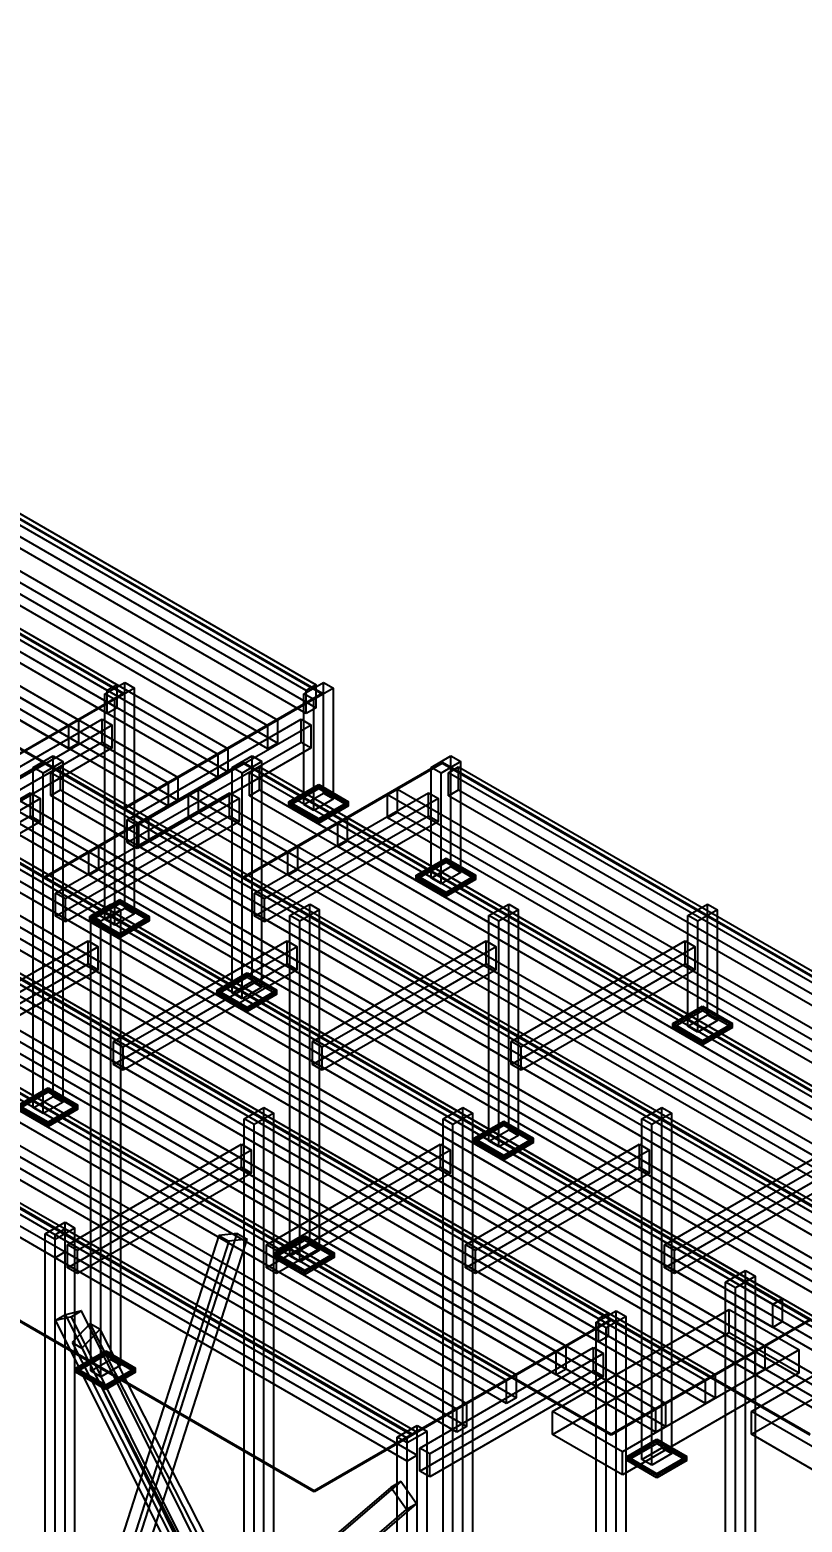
# Model space of a CAD drawing. Header units: millimetres. Extents: x -5230 to 17056, y -12562 to 3959.
# Drawn here: x 9334 to 12696, y -9233 to -2737 of the extents above; entities that cross this region are included whole.
import ezdxf

# ---------------------------------------------------------------- set-up
doc = ezdxf.new("R2010")
doc.units = ezdxf.units.MM
for name, color, linetype, true_color in [('balok', 7, 'Continuous', 0x333333), ('baseplate', 7, 'Continuous', 0x555555), ('bracing', 7, 'Continuous', 0x111111), ('dek', 7, 'Continuous', 0x444444), ('dim', 7, 'Continuous', 0x222222), ('kolom', 7, 'Continuous', 0x111111), ('stiffener', 7, 'Continuous', 0x666666)]:
    doc.layers.add(name, color=color, linetype=linetype, true_color=true_color)
doc.dimstyles.get("Standard").update_dxf_attribs({"dimtxt": 2.5, "dimasz": 2.5, "dimexe": 1.25, "dimexo": 0.625, "dimtad": 1, "dimcen": 2.5, "dimazin": 3, "dimtfac": 1, "dimtmove": 0, "dimatfit": 3})

msp = doc.modelspace()

# ---------------------------------------------------------------- linework, layer by layer
at = {"layer": 'balok'}
for p, q in [((9670.69128, -5612.55), (5094.74728, -2970.55)), ((5138.04728, -2945.55), (9713.99128, -5587.55)), ((10536.68262, -5612.555), (5960.73862, -2970.555)), ((6004.03862, -2945.555), (10579.98262, -5587.555)), ((5138.04728, -3045.55), (9713.99128, -5687.55)), ((6004.03862, -3045.555), (10579.98262, -5687.555)), ((9670.69128, -5712.55), (5094.74728, -3070.55)), ((10536.68262, -5712.555), (5960.73862, -3070.555)), ((4888.3535, -5301.495), (9487.01268, -7956.61)), ((9443.71268, -7981.61), (4845.0535, -5326.495)), ((9443.71268, -8081.61), (4845.0535, -5426.495)), ((4888.3535, -5401.495), (9487.01268, -8056.61)), ((9713.99128, -5587.55), (9670.69128, -5612.55)), ((9670.69128, -5712.55), (9670.69128, -5612.55)), ((9713.99128, -5687.55), (9713.99128, -5587.55)), ((10579.98262, -5587.555), (10536.68262, -5612.555)), ((10536.68262, -5712.555), (10536.68262, -5612.555)), ((10579.98262, -5687.555), (10579.98262, -5587.555)), ((9713.99128, -5687.55), (9670.69128, -5712.55)), ((10579.98262, -5687.555), (10536.68262, -5712.555)), ((11809.66798, -8347.535), (7692.70398, -5970.535)), ((7736.00398, -5945.535), (11852.96798, -8322.535)), ((12567.42664, -8285.03), (8558.71264, -5970.53)), ((8602.01264, -5945.53), (12610.72664, -8260.03)), ((9424.70398, -5970.525), (9468.00398, -5945.525)), ((13541.66798, -8347.525), (9424.70398, -5970.525)), ((9424.70398, -6070.525), (9424.70398, -5970.525)), ((9468.00398, -5945.525), (13584.96798, -8322.525)), ((9468.00398, -6045.525), (9468.00398, -5945.525)), ((10290.7213, -5970.535), (10334.0213, -5945.535)), ((14407.6853, -8347.535), (10290.7213, -5970.535)), ((10290.7213, -6070.535), (10290.7213, -5970.535)), ((10334.0213, -5945.535), (14450.9853, -8322.535)), ((10334.0213, -6045.535), (10334.0213, -5945.535)), ((11156.71264, -5970.54), (11200.01264, -5945.54)), ((15273.67664, -8347.54), (11156.71264, -5970.54)), ((11156.71264, -6070.54), (11156.71264, -5970.54)), ((11200.01264, -5945.54), (15316.97664, -8322.54)), ((11200.01264, -6045.54), (11200.01264, -5945.54)), ((11809.66798, -8447.535), (7692.70398, -6070.535)), ((7736.00398, -6045.535), (11852.96798, -8422.535)), ((12567.42664, -8385.03), (8558.71264, -6070.53)), ((8602.01264, -6045.53), (12610.72664, -8360.03)), ((9424.70398, -6070.525), (9468.00398, -6045.525)), ((13541.66798, -8447.525), (9424.70398, -6070.525)), ((9468.00398, -6045.525), (13584.96798, -8422.525)), ((10290.7213, -6070.535), (10334.0213, -6045.535)), ((14407.6853, -8447.535), (10290.7213, -6070.535)), ((10334.0213, -6045.535), (14450.9853, -8422.535)), ((11156.71264, -6070.54), (11200.01264, -6045.54)), ((15273.67664, -8447.54), (11156.71264, -6070.54)), ((11200.01264, -6045.54), (15316.97664, -8422.54)), ((9487.01268, -7956.61), (9443.71268, -7981.61)), ((9443.71268, -8081.61), (9443.71268, -7981.61)), ((10976.5067, -8866.595), (9443.71268, -7981.61)), ((9487.01268, -8056.61), (9487.01268, -7956.61)), ((9487.01268, -7956.61), (11019.8067, -8841.595)), ((9487.01268, -8056.61), (9443.71268, -8081.61)), ((10976.5067, -8966.595), (9443.71268, -8081.61)), ((9487.01268, -8056.61), (11019.8067, -8941.595)), ((12610.72664, -8260.03), (12567.42664, -8285.03)), ((12567.42664, -8385.03), (12567.42664, -8285.03)), ((12610.72664, -8360.03), (12610.72664, -8260.03)), ((11852.96798, -8322.535), (11809.66798, -8347.535)), ((11809.66798, -8447.535), (11809.66798, -8347.535)), ((11852.96798, -8422.535), (11852.96798, -8322.535)), ((12610.72664, -8360.03), (12567.42664, -8385.03)), ((11852.96798, -8422.535), (11809.66798, -8447.535)), ((11019.8067, -8841.595), (10976.5067, -8866.595)), ((10976.5067, -8966.595), (10976.5067, -8866.595)), ((11019.8067, -8941.595), (11019.8067, -8841.595)), ((11019.8067, -8941.595), (10976.5067, -8966.595))]:
    msp.add_line(p, q, dxfattribs=at)
at = {"layer": 'baseplate'}
for p, q in [((10461.34928, -6097.05), (10591.2666, -6022.04)), ((10461.34928, -6105.05), (10591.2666, -6030.04)), ((10461.34928, -6115.05), (10591.2666, -6040.04)), ((10591.2666, -6022.04), (10721.18392, -6097.05)), ((10591.2666, -6030.04), (10591.2666, -6022.04)), ((10591.2666, -6030.04), (10721.18392, -6105.05)), ((10591.2666, -6040.04), (10591.2666, -6030.04)), ((10591.2666, -6040.04), (10721.18392, -6115.05)), ((10591.2666, -6172.06), (10461.34928, -6097.05)), ((10461.34928, -6105.05), (10461.34928, -6097.05)), ((10591.2666, -6180.06), (10461.34928, -6105.05)), ((10461.34928, -6115.05), (10461.34928, -6105.05)), ((10721.18392, -6097.05), (10591.2666, -6172.06)), ((10721.18392, -6105.05), (10591.2666, -6180.06)), ((10721.18392, -6105.05), (10721.18392, -6097.05)), ((10721.18392, -6115.05), (10721.18392, -6105.05)), ((10591.2666, -6190.06), (10461.34928, -6115.05)), ((10721.18392, -6115.05), (10591.2666, -6190.06)), ((10591.2666, -6180.06), (10591.2666, -6172.06)), ((10591.2666, -6190.06), (10591.2666, -6180.06)), ((11015.52866, -6417.015), (11145.44598, -6342.005)), ((11015.52866, -6425.015), (11145.44598, -6350.005)), ((11015.52866, -6435.015), (11145.44598, -6360.005)), ((11145.44598, -6342.005), (11275.3633, -6417.015)), ((11145.44598, -6350.005), (11145.44598, -6342.005)), ((11145.44598, -6350.005), (11275.3633, -6425.015)), ((11145.44598, -6360.005), (11145.44598, -6350.005)), ((11145.44598, -6360.005), (11275.3633, -6435.015)), ((11145.44598, -6492.025), (11015.52866, -6417.015)), ((11015.52866, -6425.015), (11015.52866, -6417.015)), ((11145.44598, -6500.025), (11015.52866, -6425.015)), ((11015.52866, -6435.015), (11015.52866, -6425.015)), ((11275.3633, -6417.015), (11145.44598, -6492.025)), ((11275.3633, -6425.015), (11145.44598, -6500.025)), ((11275.3633, -6425.015), (11275.3633, -6417.015)), ((11275.3633, -6435.015), (11275.3633, -6425.015)), ((11145.44598, -6510.025), (11015.52866, -6435.015)), ((11275.3633, -6435.015), (11145.44598, -6510.025)), ((11145.44598, -6500.025), (11145.44598, -6492.025)), ((9595.35794, -6597.045), (9725.27526, -6522.035)), ((9595.35794, -6605.045), (9725.27526, -6530.035)), ((9595.35794, -6615.045), (9725.27526, -6540.035)), ((9725.27526, -6522.035), (9855.19258, -6597.045)), ((9725.27526, -6530.035), (9725.27526, -6522.035)), ((9725.27526, -6530.035), (9855.19258, -6605.045)), ((9725.27526, -6540.035), (9725.27526, -6530.035)), ((9725.27526, -6540.035), (9855.19258, -6615.045)), ((11145.44598, -6510.025), (11145.44598, -6500.025)), ((9725.27526, -6672.055), (9595.35794, -6597.045)), ((9595.35794, -6605.045), (9595.35794, -6597.045)), ((9725.27526, -6680.055), (9595.35794, -6605.045)), ((9595.35794, -6615.045), (9595.35794, -6605.045)), ((9725.27526, -6690.055), (9595.35794, -6615.045)), ((9855.19258, -6597.045), (9725.27526, -6672.055)), ((9855.19258, -6605.045), (9725.27526, -6680.055)), ((9855.19258, -6615.045), (9725.27526, -6690.055)), ((9855.19258, -6605.045), (9855.19258, -6597.045)), ((9855.19258, -6615.045), (9855.19258, -6605.045)), ((9725.27526, -6680.055), (9725.27526, -6672.055)), ((9725.27526, -6690.055), (9725.27526, -6680.055)), ((10149.53732, -6917.01), (10279.45464, -6842)), ((10149.53732, -6925.01), (10279.45464, -6850)), ((10149.53732, -6935.01), (10279.45464, -6860)), ((10279.45464, -6842), (10409.37196, -6917.01)), ((10279.45464, -6850), (10279.45464, -6842)), ((10279.45464, -6850), (10409.37196, -6925.01)), ((10279.45464, -6860), (10279.45464, -6850)), ((10279.45464, -6860), (10409.37196, -6935.01)), ((10279.45464, -6992.02), (10149.53732, -6917.01)), ((10149.53732, -6925.01), (10149.53732, -6917.01)), ((10279.45464, -7000.02), (10149.53732, -6925.01)), ((10149.53732, -6935.01), (10149.53732, -6925.01)), ((10279.45464, -7010.02), (10149.53732, -6935.01)), ((10409.37196, -6917.01), (10279.45464, -6992.02)), ((10409.37196, -6925.01), (10279.45464, -7000.02)), ((10409.37196, -6935.01), (10279.45464, -7010.02)), ((10409.37196, -6925.01), (10409.37196, -6917.01)), ((10409.37196, -6935.01), (10409.37196, -6925.01)), ((10279.45464, -7000.02), (10279.45464, -6992.02)), ((10279.45464, -7010.02), (10279.45464, -7000.02)), ((12132.66866, -7062.015), (12262.58598, -6987.005)), ((12132.66866, -7070.015), (12262.58598, -6995.005)), ((12132.66866, -7080.015), (12262.58598, -7005.005)), ((12262.58598, -6987.005), (12392.5033, -7062.015)), ((12262.58598, -6995.005), (12262.58598, -6987.005)), ((12262.58598, -6995.005), (12392.5033, -7070.015)), ((12262.58598, -7005.005), (12262.58598, -6995.005)), ((12262.58598, -7005.005), (12392.5033, -7080.015)), ((12262.58598, -7137.025), (12132.66866, -7062.015)), ((12132.66866, -7070.015), (12132.66866, -7062.015)), ((12262.58598, -7145.025), (12132.66866, -7070.015)), ((12132.66866, -7080.015), (12132.66866, -7070.015)), ((12262.58598, -7155.025), (12132.66866, -7080.015)), ((12392.5033, -7062.015), (12262.58598, -7137.025)), ((12392.5033, -7070.015), (12262.58598, -7145.025)), ((12392.5033, -7080.015), (12262.58598, -7155.025)), ((12392.5033, -7070.015), (12392.5033, -7062.015)), ((12392.5033, -7080.015), (12392.5033, -7070.015)), ((12262.58598, -7145.025), (12262.58598, -7137.025)), ((12262.58598, -7155.025), (12262.58598, -7145.025)), ((9283.52, -7417.02), (9413.43732, -7342.01)), ((9283.52, -7425.02), (9413.43732, -7350.01)), ((9283.52, -7435.02), (9413.43732, -7360.01)), ((9413.43732, -7342.01), (9543.35464, -7417.02)), ((9413.43732, -7350.01), (9413.43732, -7342.01)), ((9413.43732, -7350.01), (9543.35464, -7425.02)), ((9413.43732, -7360.01), (9413.43732, -7350.01)), ((9413.43732, -7360.01), (9543.35464, -7435.02)), ((9413.43732, -7492.03), (9283.52, -7417.02)), ((9413.43732, -7500.03), (9283.52, -7425.02)), ((9413.43732, -7510.03), (9283.52, -7435.02)), ((9543.35464, -7417.02), (9413.43732, -7492.03)), ((9543.35464, -7425.02), (9413.43732, -7500.03)), ((9543.35464, -7435.02), (9413.43732, -7510.03)), ((9543.35464, -7425.02), (9543.35464, -7417.02)), ((9543.35464, -7435.02), (9543.35464, -7425.02)), ((9413.43732, -7500.03), (9413.43732, -7492.03)), ((9413.43732, -7510.03), (9413.43732, -7500.03)), ((11266.67732, -7562.01), (11396.59464, -7487)), ((11266.67732, -7570.01), (11396.59464, -7495)), ((11266.67732, -7580.01), (11396.59464, -7505)), ((11396.59464, -7487), (11526.51196, -7562.01)), ((11396.59464, -7495), (11396.59464, -7487)), ((11396.59464, -7495), (11526.51196, -7570.01)), ((11396.59464, -7505), (11396.59464, -7495)), ((11396.59464, -7505), (11526.51196, -7580.01)), ((11396.59464, -7637.02), (11266.67732, -7562.01)), ((11266.67732, -7570.01), (11266.67732, -7562.01)), ((11396.59464, -7645.02), (11266.67732, -7570.01)), ((11266.67732, -7580.01), (11266.67732, -7570.01)), ((11396.59464, -7655.02), (11266.67732, -7580.01)), ((11526.51196, -7562.01), (11396.59464, -7637.02)), ((11526.51196, -7570.01), (11396.59464, -7645.02)), ((11526.51196, -7580.01), (11396.59464, -7655.02)), ((11526.51196, -7570.01), (11526.51196, -7562.01)), ((11526.51196, -7580.01), (11526.51196, -7570.01)), ((11396.59464, -7645.02), (11396.59464, -7637.02)), ((11396.59464, -7655.02), (11396.59464, -7645.02)), ((10400.66, -8062.02), (10530.57732, -7987.01)), ((10530.57732, -7987.01), (10660.49464, -8062.02)), ((10530.57732, -7995.01), (10530.57732, -7987.01)), ((10400.66, -8070.02), (10530.57732, -7995.01)), ((10400.66, -8080.02), (10530.57732, -8005.01)), ((10530.57732, -7995.01), (10660.49464, -8070.02)), ((10530.57732, -8005.01), (10530.57732, -7995.01)), ((10530.57732, -8005.01), (10660.49464, -8080.02)), ((10530.57732, -8137.03), (10400.66, -8062.02)), ((10400.66, -8070.02), (10400.66, -8062.02)), ((10530.57732, -8145.03), (10400.66, -8070.02)), ((10400.66, -8080.02), (10400.66, -8070.02)), ((10530.57732, -8155.03), (10400.66, -8080.02)), ((10660.49464, -8062.02), (10530.57732, -8137.03)), ((10660.49464, -8070.02), (10530.57732, -8145.03)), ((10660.49464, -8080.02), (10530.57732, -8155.03)), ((10660.49464, -8070.02), (10660.49464, -8062.02)), ((10660.49464, -8080.02), (10660.49464, -8070.02)), ((10530.57732, -8145.03), (10530.57732, -8137.03)), ((10530.57732, -8155.03), (10530.57732, -8145.03)), ((9534.66866, -8562.015), (9664.59464, -8487)), ((9534.66866, -8570.015), (9664.59464, -8495)), ((9534.66866, -8580.015), (9664.59464, -8505)), ((9664.59464, -8487), (9794.51196, -8562.01)), ((9664.59464, -8495), (9664.59464, -8487)), ((9664.59464, -8495), (9794.51196, -8570.01)), ((9664.59464, -8505), (9664.59464, -8495)), ((9664.59464, -8505), (9794.51196, -8580.01)), ((9664.58598, -8637.025), (9534.66866, -8562.015)), ((9534.66866, -8570.015), (9534.66866, -8562.015)), ((9664.58598, -8645.025), (9534.66866, -8570.015)), ((9534.66866, -8580.015), (9534.66866, -8570.015)), ((9794.51196, -8562.01), (9664.58598, -8637.025)), ((9794.51196, -8570.01), (9664.58598, -8645.025)), ((9794.51196, -8570.01), (9794.51196, -8562.01)), ((9794.51196, -8580.01), (9794.51196, -8570.01)), ((9664.58598, -8655.025), (9534.66866, -8580.015)), ((9794.51196, -8580.01), (9664.58598, -8655.025)), ((9664.58598, -8645.025), (9664.58598, -8637.025)), ((9664.58598, -8655.025), (9664.58598, -8645.025)), ((11933.48866, -8947.025), (12063.40598, -8872.015)), ((11933.48866, -8955.025), (12063.40598, -8880.015)), ((11933.48866, -8965.025), (12063.40598, -8890.015)), ((12063.40598, -8872.015), (12193.3233, -8947.025)), ((12063.40598, -8880.015), (12063.40598, -8872.015)), ((12063.40598, -8880.015), (12193.3233, -8955.025)), ((12063.40598, -8890.015), (12063.40598, -8880.015)), ((12063.40598, -8890.015), (12193.3233, -8965.025)), ((12063.40598, -9022.035), (11933.48866, -8947.025)), ((11933.48866, -8955.025), (11933.48866, -8947.025)), ((12063.40598, -9030.035), (11933.48866, -8955.025)), ((11933.48866, -8965.025), (11933.48866, -8955.025)), ((12193.3233, -8947.025), (12063.40598, -9022.035)), ((12193.3233, -8955.025), (12063.40598, -9030.035)), ((12193.3233, -8955.025), (12193.3233, -8947.025)), ((12193.3233, -8965.025), (12193.3233, -8955.025)), ((12063.40598, -9040.035), (11933.48866, -8965.025)), ((12193.3233, -8965.025), (12063.40598, -9040.035)), ((12063.40598, -9030.035), (12063.40598, -9022.035)), ((12063.40598, -9040.035), (12063.40598, -9030.035))]:
    msp.add_line(p, q, dxfattribs=at)
at = {"layer": 'bracing'}
for p, q in [((10156.39604, -7984.7), (9465.57918, -10138.435)), ((9545.17324, -10129.66), (10235.9901, -7975.925)), ((10235.9901, -7975.925), (10156.39604, -7984.7)), ((10156.39604, -7984.7), (10199.69604, -8009.7)), ((10235.9901, -7975.925), (10279.2901, -8000.925)), ((10199.69604, -8009.7), (9508.87918, -10163.435)), ((9588.47324, -10154.66), (10279.2901, -8000.925)), ((10279.2901, -8000.925), (10199.69604, -8009.7)), ((9558.37108, -8313.33), (9489.39418, -8330.545)), ((9558.37108, -8313.33), (9515.07108, -8338.33)), ((10965.19674, -11144.745), (9558.37108, -8313.33)), ((9489.39418, -8330.545), (9446.09418, -8355.545)), ((9515.07108, -8338.33), (9446.09418, -8355.545)), ((9446.09418, -8355.545), (10852.91984, -11187.91)), ((9489.39418, -8330.545), (10896.21984, -11162.91)), ((10921.89674, -11169.745), (9515.07108, -8338.33)), ((9597.23716, -8367.97), (9517.6431, -8451.115)), ((10288.05402, -9723.995), (9597.23716, -8367.97)), ((9597.23716, -8367.97), (9640.53716, -8392.97)), ((9640.53716, -8392.97), (9560.9431, -8476.115)), ((10331.35402, -9748.995), (9640.53716, -8392.97)), ((9517.6431, -8451.115), (10208.45996, -9807.13)), ((9517.6431, -8451.115), (9560.9431, -8476.115)), ((9560.9431, -8476.115), (10251.75996, -9832.13)), ((10905.00974, -9081.215), (9498.18408, -10288.12)), ((10948.30974, -9056.215), (9541.48408, -10263.12)), ((10948.30974, -9056.215), (10905.00974, -9081.215)), ((10973.9953, -9178.075), (10905.00974, -9081.215)), ((11017.2953, -9153.075), (10948.30974, -9056.215)), ((9610.46964, -10360.96), (11017.2953, -9153.075)), ((11017.2953, -9153.075), (10973.9953, -9178.075)), ((9567.16964, -10385.96), (10973.9953, -9178.075))]:
    msp.add_line(p, q, dxfattribs=at)
at = {"layer": 'dek'}
for p, q in [((-4330, 0), (10998.20866, -8850.005)), ((-4330, -4), (10998.20866, -8854.005)), ((10572.128, -9096.01), (-4756.08066, -246.005)), ((10572.128, -9100.01), (-4756.08066, -250.005)), ((5066.17794, -2925.045), (9742.56062, -5625.035)), ((5066.17794, -2929.045), (9742.56062, -5629.035)), ((5932.16928, -2925.05), (10608.55196, -5625.04)), ((5932.16928, -2929.05), (10608.55196, -5629.04)), ((9742.56062, -6125.035), (5066.17794, -3425.045)), ((9742.56062, -6129.035), (5066.17794, -3429.045)), ((9742.56062, -5625.035), (8876.56928, -6125.03)), ((9742.56062, -5629.035), (8876.56928, -6129.03)), ((9742.56062, -5629.035), (9742.56062, -5625.035)), ((10608.55196, -5625.04), (9742.56062, -6125.035)), ((10608.55196, -5629.04), (9742.56062, -6129.035)), ((10608.55196, -5629.04), (10608.55196, -5625.04)), ((7664.1433, -5925.035), (11864.2, -8350.01)), ((7664.1433, -5929.035), (11864.2, -8354.01)), ((8530.15196, -5925.02), (12730.20866, -8349.995)), ((8530.15196, -6425.02), (9396.1433, -5925.025)), ((8530.15196, -5929.02), (12730.20866, -8353.995)), ((8530.15196, -6429.02), (9396.1433, -5929.025)), ((9396.1433, -5925.025), (13596.2, -8350)), ((9396.1433, -5929.025), (9396.1433, -5925.025)), ((9396.1433, -5929.025), (13596.2, -8354)), ((9396.16928, -6425.03), (10262.16062, -5925.035)), ((9396.16928, -6429.03), (10262.16062, -5929.035)), ((10262.16062, -5925.035), (14462.21732, -8350.01)), ((10262.16062, -5929.035), (10262.16062, -5925.035)), ((10262.16062, -6425.035), (11128.15196, -5925.04)), ((10262.16062, -5929.035), (14462.21732, -8354.01)), ((10262.16062, -6429.035), (11128.15196, -5929.04)), ((11128.15196, -5925.04), (15328.20866, -8350.015)), ((11128.15196, -5929.04), (11128.15196, -5925.04)), ((11128.15196, -5929.04), (15328.20866, -8354.015)), ((9742.56062, -6129.035), (9742.56062, -6125.035)), ((10998.20866, -8850.005), (6798.15196, -6425.03)), ((10998.20866, -8854.005), (6798.15196, -6429.03)), ((11864.2, -8850), (7664.1433, -6425.025)), ((11864.2, -8854), (7664.1433, -6429.025)), ((12730.20866, -8849.995), (8530.15196, -6425.02)), ((12730.20866, -8853.995), (8530.15196, -6429.02)), ((13596.22598, -8850.005), (9396.16928, -6425.03)), ((9396.16928, -6429.03), (9396.16928, -6425.03)), ((13596.22598, -8854.005), (9396.16928, -6429.03)), ((14462.21732, -8850.01), (10262.16062, -6425.035)), ((10262.16062, -6429.035), (10262.16062, -6425.035)), ((14462.21732, -8854.01), (10262.16062, -6429.035)), ((11864.2, -8350.01), (10998.20866, -8850.005)), ((11864.2, -8354.01), (10998.20866, -8854.005)), ((12730.20866, -8349.995), (11864.2, -8850)), ((11864.2, -8354.01), (11864.2, -8350.01)), ((12730.20866, -8353.995), (11864.2, -8854)), ((10998.20866, -8850.005), (10572.128, -9096.01)), ((10998.20866, -8854.005), (10572.128, -9100.01)), ((10998.20866, -8854.005), (10998.20866, -8850.005)), ((11864.2, -8854), (11864.2, -8850)), ((10572.128, -9100.01), (10572.128, -9096.01))]:
    msp.add_line(p, q, dxfattribs=at)
at = {"layer": 'kolom'}
for p, q in [((9660.29928, -5627.52), (9746.89928, -5577.52)), ((9746.89928, -5577.52), (9790.19928, -5602.52)), ((9746.89928, -6559.53), (9746.89928, -5577.52)), ((10526.29062, -5627.525), (10612.89062, -5577.525)), ((10612.89062, -5577.525), (10656.19062, -5602.525)), ((10612.89062, -6059.535), (10612.89062, -5577.525)), ((9703.59928, -5652.52), (9660.29928, -5627.52)), ((9660.29928, -6609.53), (9660.29928, -5627.52)), ((9790.19928, -5602.52), (9703.59928, -5652.52)), ((9790.19928, -6584.53), (9790.19928, -5602.52)), ((10569.59062, -5652.525), (10526.29062, -5627.525)), ((10526.29062, -6109.535), (10526.29062, -5627.525)), ((10656.19062, -5602.525), (10569.59062, -5652.525)), ((10656.19062, -6084.535), (10656.19062, -5602.525)), ((9703.59928, -6634.53), (9703.59928, -5652.52)), ((10569.59062, -6134.535), (10569.59062, -5652.525)), ((9348.46134, -5947.505), (9435.06134, -5897.505)), ((9435.06134, -5897.505), (9478.36134, -5922.505)), ((9435.06134, -7379.505), (9435.06134, -5897.505)), ((10214.47866, -5947.485), (10301.07866, -5897.485)), ((10301.07866, -5897.485), (10344.37866, -5922.485)), ((10301.07866, -6879.495), (10301.07866, -5897.485)), ((11080.47, -5947.49), (11167.07, -5897.49)), ((11167.07, -5897.49), (11210.37, -5922.49)), ((11167.07, -6379.5), (11167.07, -5897.49)), ((9391.76134, -5972.505), (9348.46134, -5947.505)), ((9348.46134, -7429.505), (9348.46134, -5947.505)), ((9478.36134, -5922.505), (9391.76134, -5972.505)), ((9391.76134, -7454.505), (9391.76134, -5972.505)), ((9478.36134, -7404.505), (9478.36134, -5922.505)), ((10257.77866, -5972.485), (10214.47866, -5947.485)), ((10214.47866, -6929.495), (10214.47866, -5947.485)), ((10344.37866, -5922.485), (10257.77866, -5972.485)), ((10257.77866, -6954.495), (10257.77866, -5972.485)), ((10344.37866, -6904.495), (10344.37866, -5922.485)), ((11123.77, -5972.49), (11080.47, -5947.49)), ((11080.47, -6429.5), (11080.47, -5947.49)), ((11210.37, -5922.49), (11123.77, -5972.49)), ((11123.77, -6454.5), (11123.77, -5972.49)), ((11210.37, -6404.5), (11210.37, -5922.49)), ((10526.29062, -6109.535), (10612.89062, -6059.535)), ((10656.19062, -6084.535), (10569.59062, -6134.535)), ((10612.89062, -6059.535), (10656.19062, -6084.535)), ((10569.59062, -6134.535), (10526.29062, -6109.535)), ((11080.47, -6429.5), (11167.07, -6379.5)), ((11123.77, -6454.5), (11080.47, -6429.5)), ((11210.37, -6404.5), (11123.77, -6454.5)), ((11167.07, -6379.5), (11210.37, -6404.5)), ((9599.61, -6592.51), (9686.21, -6542.51)), ((9660.29928, -6609.53), (9746.89928, -6559.53)), ((9686.21, -6542.51), (9729.51, -6567.51)), ((9686.21, -8524.5), (9686.21, -6542.51)), ((9746.89928, -6559.53), (9790.19928, -6584.53)), ((10465.60134, -6592.505), (10552.20134, -6542.505)), ((10552.20134, -6542.505), (10595.50134, -6567.505)), ((10552.20134, -8024.505), (10552.20134, -6542.505)), ((11331.61866, -6592.485), (11418.21866, -6542.485)), ((11418.21866, -6542.485), (11461.51866, -6567.485)), ((11418.21866, -7524.495), (11418.21866, -6542.485)), ((12197.61, -6592.49), (12284.21, -6542.49)), ((12284.21, -6542.49), (12327.51, -6567.49)), ((12284.21, -7024.5), (12284.21, -6542.49)), ((9642.91, -6617.51), (9599.61, -6592.51)), ((9599.61, -8574.5), (9599.61, -6592.51)), ((9729.51, -6567.51), (9642.91, -6617.51)), ((9642.91, -8599.5), (9642.91, -6617.51)), ((9703.59928, -6634.53), (9660.29928, -6609.53)), ((9790.19928, -6584.53), (9703.59928, -6634.53)), ((9729.51, -8549.5), (9729.51, -6567.51)), ((10508.90134, -6617.505), (10465.60134, -6592.505)), ((10465.60134, -8074.505), (10465.60134, -6592.505)), ((10595.50134, -6567.505), (10508.90134, -6617.505)), ((10508.90134, -8099.505), (10508.90134, -6617.505)), ((10595.50134, -8049.505), (10595.50134, -6567.505)), ((11374.91866, -6617.485), (11331.61866, -6592.485)), ((11331.61866, -7574.495), (11331.61866, -6592.485)), ((11461.51866, -6567.485), (11374.91866, -6617.485)), ((11374.91866, -7599.495), (11374.91866, -6617.485)), ((11461.51866, -7549.495), (11461.51866, -6567.485)), ((12240.91, -6617.49), (12197.61, -6592.49)), ((12197.61, -7074.5), (12197.61, -6592.49)), ((12327.51, -6567.49), (12240.91, -6617.49)), ((12240.91, -7099.5), (12240.91, -6617.49)), ((12327.51, -7049.5), (12327.51, -6567.49)), ((10214.47866, -6929.495), (10301.07866, -6879.495)), ((10301.07866, -6879.495), (10344.37866, -6904.495)), ((10257.77866, -6954.495), (10214.47866, -6929.495)), ((10344.37866, -6904.495), (10257.77866, -6954.495)), ((12197.61, -7074.5), (12284.21, -7024.5)), ((12240.91, -7099.5), (12197.61, -7074.5)), ((12327.51, -7049.5), (12240.91, -7099.5)), ((12284.21, -7024.5), (12327.51, -7049.5)), ((9348.46134, -7429.505), (9435.06134, -7379.505)), ((9478.36134, -7404.505), (9391.76134, -7454.505)), ((9435.06134, -7379.505), (9478.36134, -7404.505)), ((9391.76134, -7454.505), (9348.46134, -7429.505)), ((10266.43, -7477.52), (10353.03, -7427.52)), ((10396.33, -7452.52), (10309.73, -7502.52)), ((10353.03, -7427.52), (10396.33, -7452.52)), ((10353.03, -9909.51), (10353.03, -7427.52)), ((10396.33, -9934.51), (10396.33, -7452.52)), ((11132.43866, -7477.515), (11219.03866, -7427.515)), ((11262.33866, -7452.515), (11175.73866, -7502.515)), ((11219.03866, -7427.515), (11262.33866, -7452.515)), ((11219.03866, -9409.505), (11219.03866, -7427.515)), ((11262.33866, -9434.505), (11262.33866, -7452.515)), ((11998.43, -7477.51), (12085.03, -7427.51)), ((12128.33, -7452.51), (12041.73, -7502.51)), ((12085.03, -7427.51), (12128.33, -7452.51)), ((12085.03, -8909.51), (12085.03, -7427.51)), ((12128.33, -8934.51), (12128.33, -7452.51)), ((10309.73, -7502.52), (10266.43, -7477.52)), ((10266.43, -9959.51), (10266.43, -7477.52)), ((10309.73, -9984.51), (10309.73, -7502.52)), ((11175.73866, -7502.515), (11132.43866, -7477.515)), ((11132.43866, -9459.505), (11132.43866, -7477.515)), ((11175.73866, -9484.505), (11175.73866, -7502.515)), ((11331.61866, -7574.495), (11418.21866, -7524.495)), ((11418.21866, -7524.495), (11461.51866, -7549.495)), ((12041.73, -7502.51), (11998.43, -7477.51)), ((11998.43, -8959.51), (11998.43, -7477.51)), ((12041.73, -8984.51), (12041.73, -7502.51)), ((11374.91866, -7599.495), (11331.61866, -7574.495)), ((11461.51866, -7549.495), (11374.91866, -7599.495)), ((9400.43866, -7977.515), (9487.03866, -7927.515)), ((9443.73866, -8002.515), (9400.43866, -7977.515)), ((9400.43866, -10459.505), (9400.43866, -7977.515)), ((9530.33866, -7952.515), (9443.73866, -8002.515)), ((9487.03866, -7927.515), (9530.33866, -7952.515)), ((9487.03866, -10409.505), (9487.03866, -7927.515)), ((9530.33866, -10434.505), (9530.33866, -7952.515)), ((9443.73866, -10484.505), (9443.73866, -8002.515)), ((10465.60134, -8074.505), (10552.20134, -8024.505)), ((10595.50134, -8049.505), (10508.90134, -8099.505)), ((10552.20134, -8024.505), (10595.50134, -8049.505)), ((10508.90134, -8099.505), (10465.60134, -8074.505)), ((12362.21062, -8187.545), (12448.81062, -8137.545)), ((12492.11062, -8162.545), (12405.51062, -8212.545)), ((12448.81062, -8137.545), (12492.11062, -8162.545)), ((12448.81062, -10119.535), (12448.81062, -8137.545)), ((12492.11062, -10144.535), (12492.11062, -8162.545)), ((12405.51062, -8212.545), (12362.21062, -8187.545)), ((12362.21062, -10169.535), (12362.21062, -8187.545)), ((12405.51062, -10194.535), (12405.51062, -8212.545)), ((11799.25, -8362.52), (11885.85, -8312.52)), ((11885.85, -8312.52), (11929.15, -8337.52)), ((11885.85, -10794.51), (11885.85, -8312.52)), ((11842.55, -8387.52), (11799.25, -8362.52)), ((11799.25, -10844.51), (11799.25, -8362.52)), ((11929.15, -8337.52), (11842.55, -8387.52)), ((11929.15, -10819.51), (11929.15, -8337.52)), ((11842.55, -10869.51), (11842.55, -8387.52)), ((9599.61, -8574.5), (9686.21, -8524.5)), ((9729.51, -8549.5), (9642.91, -8599.5)), ((9686.21, -8524.5), (9729.51, -8549.5)), ((9642.91, -8599.5), (9599.61, -8574.5)), ((10933.25866, -8862.515), (11019.85866, -8812.515)), ((11019.85866, -8812.515), (11063.15866, -8837.515)), ((11019.85866, -11294.505), (11019.85866, -8812.515)), ((10976.55866, -8887.515), (10933.25866, -8862.515)), ((10933.25866, -11344.505), (10933.25866, -8862.515)), ((11063.15866, -8837.515), (10976.55866, -8887.515)), ((10976.55866, -11369.505), (10976.55866, -8887.515)), ((11063.15866, -11319.505), (11063.15866, -8837.515)), ((11998.43, -8959.51), (12085.03, -8909.51)), ((12041.73, -8984.51), (11998.43, -8959.51)), ((12128.33, -8934.51), (12041.73, -8984.51)), ((12085.03, -8909.51), (12128.33, -8934.51))]:
    msp.add_line(p, q, dxfattribs=at)
at = {"layer": 'stiffener'}
for p, q in [((4871.76094, -3041.795), (9547.29494, -5741.295)), ((5737.74362, -3041.805), (10413.27762, -5741.305)), ((9503.99494, -5766.295), (4828.46094, -3066.795)), ((10369.97762, -5766.305), (5694.44362, -3066.805)), ((9503.99494, -5866.295), (4828.46094, -3166.795)), ((4871.76094, -3141.795), (9547.29494, -5841.295)), ((5521.24362, -3166.805), (10196.77762, -5866.305)), ((10369.97762, -5866.305), (5694.44362, -3166.805)), ((5737.74362, -3141.805), (10413.27762, -5841.305)), ((10153.47762, -5891.305), (5477.94362, -3191.805)), ((5304.74362, -3291.805), (9980.27762, -5991.305)), ((10153.47762, -5991.305), (5477.94362, -3291.805)), ((5521.24362, -3266.805), (10196.77762, -5966.305)), ((9936.97762, -6016.305), (5261.44362, -3316.805)), ((9936.97762, -6116.305), (5261.44362, -3416.805)), ((5304.74362, -3391.805), (9980.27762, -6091.305)), ((8892.24388, -6175.04), (9649.12788, -5738.04)), ((9692.42788, -5763.04), (8935.54388, -6200.04)), ((9547.29494, -5741.295), (9503.99494, -5766.295)), ((9503.99494, -5866.295), (9503.99494, -5766.295)), ((9547.29494, -5841.295), (9547.29494, -5741.295)), ((9649.12788, -5738.04), (9692.42788, -5763.04)), ((9649.12788, -5838.04), (9649.12788, -5738.04)), ((9692.42788, -5863.04), (9692.42788, -5763.04)), ((9758.28718, -6175.015), (10515.17118, -5738.015)), ((10558.47118, -5763.015), (9801.58718, -6200.015)), ((10413.27762, -5741.305), (10369.97762, -5766.305)), ((10369.97762, -5866.305), (10369.97762, -5766.305)), ((10413.27762, -5841.305), (10413.27762, -5741.305)), ((10515.17118, -5738.015), (10558.47118, -5763.015)), ((10515.17118, -5838.015), (10515.17118, -5738.015)), ((10558.47118, -5863.015), (10558.47118, -5763.015)), ((8892.24388, -6275.04), (9649.12788, -5838.04)), ((9547.29494, -5841.295), (9503.99494, -5866.295)), ((9649.12788, -5838.04), (9692.42788, -5863.04)), ((9758.28718, -6275.015), (10515.17118, -5838.015)), ((10413.27762, -5841.305), (10369.97762, -5866.305)), ((10515.17118, -5838.015), (10558.47118, -5863.015)), ((9692.42788, -5863.04), (8935.54388, -6300.04)), ((10558.47118, -5863.015), (9801.58718, -6300.015)), ((10196.77762, -5866.305), (10153.47762, -5891.305)), ((10153.47762, -5991.305), (10153.47762, -5891.305)), ((10196.77762, -5966.305), (10196.77762, -5866.305)), ((10196.77762, -5966.305), (10153.47762, -5991.305)), ((9980.27762, -5991.305), (9936.97762, -6016.305)), ((9936.97762, -6116.305), (9936.97762, -6016.305)), ((9980.27762, -6091.305), (9980.27762, -5991.305)), ((11625.64298, -8491.285), (7426.40898, -6066.785)), ((7469.70898, -6041.785), (11668.94298, -8466.285)), ((12491.6603, -8491.275), (8292.4263, -6066.775)), ((8335.7263, -6041.775), (12534.9603, -8466.275)), ((8580.25006, -6494.955), (9337.13406, -6057.955)), ((9380.43406, -6082.955), (8623.55006, -6519.955)), ((13357.65164, -8491.3), (9158.41764, -6066.8)), ((9201.71764, -6041.8), (13400.95164, -8466.3)), ((9337.13406, -6057.955), (9380.43406, -6082.955)), ((9337.13406, -6157.955), (9337.13406, -6057.955)), ((9380.43406, -6182.955), (9380.43406, -6082.955)), ((9446.29336, -6494.93), (10203.17736, -6057.93)), ((10246.47736, -6082.93), (9489.59336, -6519.93)), ((9980.27762, -6091.305), (9936.97762, -6116.305)), ((10024.43496, -6066.78), (10067.73496, -6041.78)), ((14223.66896, -8491.28), (10024.43496, -6066.78)), ((10024.43496, -6166.78), (10024.43496, -6066.78)), ((10067.73496, -6041.78), (14266.96896, -8466.28)), ((10067.73496, -6141.78), (10067.73496, -6041.78)), ((10203.17736, -6057.93), (10246.47736, -6082.93)), ((10203.17736, -6157.93), (10203.17736, -6057.93)), ((10246.47736, -6182.93), (10246.47736, -6082.93)), ((10312.33666, -6494.905), (11069.22066, -6057.905)), ((11112.52066, -6082.905), (10355.63666, -6519.905)), ((10890.41764, -6066.79), (10933.71764, -6041.79)), ((15089.65164, -8491.29), (10890.41764, -6066.79)), ((10890.41764, -6166.79), (10890.41764, -6066.79)), ((10933.71764, -6041.79), (15132.95164, -8466.29)), ((10933.71764, -6141.79), (10933.71764, -6041.79)), ((11069.22066, -6057.905), (11112.52066, -6082.905)), ((11069.22066, -6157.905), (11069.22066, -6057.905)), ((11112.52066, -6182.905), (11112.52066, -6082.905)), ((7253.20898, -6166.785), (11452.44298, -8591.285)), ((11625.64298, -8591.285), (7426.40898, -6166.785)), ((7469.70898, -6141.785), (11668.94298, -8566.285)), ((8119.2263, -6166.775), (12318.4603, -8591.275)), ((12491.6603, -8591.275), (8292.4263, -6166.775)), ((8335.7263, -6141.775), (12534.9603, -8566.275)), ((8580.25006, -6594.955), (9337.13406, -6157.955)), ((8985.21764, -6166.8), (13184.45164, -8591.3)), ((13357.65164, -8591.3), (9158.41764, -6166.8)), ((9201.71764, -6141.8), (13400.95164, -8566.3)), ((9337.13406, -6157.955), (9380.43406, -6182.955)), ((9446.29336, -6594.93), (10203.17736, -6157.93)), ((9807.93496, -6191.78), (9851.23496, -6166.78)), ((9851.23496, -6166.78), (14050.46896, -8591.28)), ((9851.23496, -6266.78), (9851.23496, -6166.78)), ((10024.43496, -6166.78), (10067.73496, -6141.78)), ((14223.66896, -8591.28), (10024.43496, -6166.78)), ((10067.73496, -6141.78), (14266.96896, -8566.28)), ((10203.17736, -6157.93), (10246.47736, -6182.93)), ((10312.33666, -6594.905), (11069.22066, -6157.905)), ((10673.91764, -6191.79), (10717.21764, -6166.79)), ((10717.21764, -6166.79), (14916.45164, -8591.29)), ((10717.21764, -6266.79), (10717.21764, -6166.79)), ((10890.41764, -6166.79), (10933.71764, -6141.79)), ((15089.65164, -8591.29), (10890.41764, -6166.79)), ((10933.71764, -6141.79), (15132.95164, -8566.29)), ((11069.22066, -6157.905), (11112.52066, -6182.905)), ((11409.14298, -8616.285), (7209.90898, -6191.785)), ((12275.1603, -8616.275), (8075.9263, -6191.775)), ((9380.43406, -6182.955), (8623.55006, -6619.955)), ((13141.15164, -8616.3), (8941.91764, -6191.8)), ((10246.47736, -6182.93), (9489.59336, -6619.93)), ((9801.58718, -6200.015), (9758.28718, -6175.015)), ((9758.28718, -6275.015), (9758.28718, -6175.015)), ((9801.58718, -6300.015), (9801.58718, -6200.015)), ((14007.16896, -8616.28), (9807.93496, -6191.78)), ((9807.93496, -6291.78), (9807.93496, -6191.78)), ((11112.52066, -6182.905), (10355.63666, -6619.905)), ((14873.15164, -8616.29), (10673.91764, -6191.79)), ((10673.91764, -6291.79), (10673.91764, -6191.79)), ((7036.70898, -6291.785), (11235.94298, -8716.285)), ((11409.14298, -8716.285), (7209.90898, -6291.785)), ((7253.20898, -6266.785), (11452.44298, -8691.285)), ((7902.7263, -6291.775), (12101.9603, -8716.275)), ((12275.1603, -8716.275), (8075.9263, -6291.775)), ((8119.2263, -6266.775), (12318.4603, -8691.275)), ((8768.71764, -6291.8), (12794.75164, -8616.3)), ((13141.15164, -8716.3), (8941.91764, -6291.8)), ((8985.21764, -6266.8), (13184.45164, -8691.3)), ((9591.43496, -6316.78), (9634.73496, -6291.78)), ((9634.73496, -6291.78), (13833.96896, -8716.28)), ((9634.73496, -6391.78), (9634.73496, -6291.78)), ((9801.58718, -6300.015), (9758.28718, -6275.015)), ((9807.93496, -6291.78), (9851.23496, -6266.78)), ((14007.16896, -8716.28), (9807.93496, -6291.78)), ((9851.23496, -6266.78), (14050.46896, -8691.28)), ((10457.41764, -6316.79), (10500.71764, -6291.79)), ((10500.71764, -6291.79), (14699.95164, -8716.29)), ((10500.71764, -6391.79), (10500.71764, -6291.79)), ((10673.91764, -6291.79), (10717.21764, -6266.79)), ((14873.15164, -8716.29), (10673.91764, -6291.79)), ((10717.21764, -6266.79), (14916.45164, -8691.29)), ((11192.64298, -8741.285), (6993.40898, -6316.785)), ((12058.6603, -8741.275), (7859.4263, -6316.775)), ((12751.45164, -8641.3), (8725.41764, -6316.8)), ((13790.66896, -8741.28), (9591.43496, -6316.78)), ((9591.43496, -6416.78), (9591.43496, -6316.78)), ((14656.65164, -8741.29), (10457.41764, -6316.79)), ((10457.41764, -6416.79), (10457.41764, -6316.79)), ((11192.64298, -8841.285), (6993.40898, -6416.785)), ((7036.70898, -6391.785), (11235.94298, -8816.285)), ((12058.6603, -8841.275), (7859.4263, -6416.775)), ((7902.7263, -6391.775), (12101.9603, -8816.275)), ((12751.45164, -8741.3), (8725.41764, -6416.8)), ((8768.71764, -6391.8), (12794.75164, -8716.3)), ((9591.43496, -6416.78), (9634.73496, -6391.78)), ((13790.66896, -8841.28), (9591.43496, -6416.78)), ((9634.73496, -6391.78), (13833.96896, -8816.28)), ((10457.41764, -6416.79), (10500.71764, -6391.79)), ((14656.65164, -8841.29), (10457.41764, -6416.79)), ((10500.71764, -6391.79), (14699.95164, -8816.29)), ((9489.59336, -6519.93), (9446.29336, -6494.93)), ((9446.29336, -6594.93), (9446.29336, -6494.93)), ((10355.63666, -6519.905), (10312.33666, -6494.905)), ((10312.33666, -6594.905), (10312.33666, -6494.905)), ((9489.59336, -6619.93), (9489.59336, -6519.93)), ((10355.63666, -6619.905), (10355.63666, -6519.905)), ((9489.59336, -6619.93), (9446.29336, -6594.93)), ((10355.63666, -6619.905), (10312.33666, -6594.905)), ((8831.52862, -7140.085), (9588.41262, -6703.085)), ((9631.71262, -6728.085), (8874.82862, -7165.085)), ((9588.41262, -6703.085), (9631.71262, -6728.085)), ((9588.41262, -6803.085), (9588.41262, -6703.085)), ((9631.71262, -6828.085), (9631.71262, -6728.085)), ((9697.57192, -7140.06), (10454.45592, -6703.06)), ((10497.75592, -6728.06), (9740.87192, -7165.06)), ((10454.45592, -6703.06), (10497.75592, -6728.06)), ((10454.45592, -6803.06), (10454.45592, -6703.06)), ((10497.75592, -6828.06), (10497.75592, -6728.06)), ((10563.61522, -7140.035), (11320.49922, -6703.035)), ((11363.79922, -6728.035), (10606.91522, -7165.035)), ((11320.49922, -6703.035), (11363.79922, -6728.035)), ((11320.49922, -6803.035), (11320.49922, -6703.035)), ((11363.79922, -6828.035), (11363.79922, -6728.035)), ((11429.65852, -7140.01), (12186.54252, -6703.01)), ((12229.84252, -6728.01), (11472.95852, -7165.01)), ((12186.54252, -6703.01), (12229.84252, -6728.01)), ((12186.54252, -6803.01), (12186.54252, -6703.01)), ((12229.84252, -6828.01), (12229.84252, -6728.01)), ((8831.52862, -7240.085), (9588.41262, -6803.085)), ((9588.41262, -6803.085), (9631.71262, -6828.085)), ((9697.57192, -7240.06), (10454.45592, -6803.06)), ((10454.45592, -6803.06), (10497.75592, -6828.06)), ((10563.61522, -7240.035), (11320.49922, -6803.035)), ((11320.49922, -6803.035), (11363.79922, -6828.035)), ((11429.65852, -7240.01), (12186.54252, -6803.01)), ((12186.54252, -6803.01), (12229.84252, -6828.01)), ((9631.71262, -6828.085), (8874.82862, -7265.085)), ((10497.75592, -6828.06), (9740.87192, -7265.06)), ((11363.79922, -6828.035), (10606.91522, -7265.035)), ((12229.84252, -6828.01), (11472.95852, -7265.01)), ((9740.87192, -7165.06), (9697.57192, -7140.06)), ((9697.57192, -7240.06), (9697.57192, -7140.06)), ((10606.91522, -7165.035), (10563.61522, -7140.035)), ((10563.61522, -7240.035), (10563.61522, -7140.035)), ((11472.95852, -7165.01), (11429.65852, -7140.01)), ((11429.65852, -7240.01), (11429.65852, -7140.01)), ((9740.87192, -7265.06), (9740.87192, -7165.06)), ((10606.91522, -7265.035), (10606.91522, -7165.035)), ((11472.95852, -7265.01), (11472.95852, -7165.01)), ((9740.87192, -7265.06), (9697.57192, -7240.06)), ((10606.91522, -7265.035), (10563.61522, -7240.035)), ((11472.95852, -7265.01), (11429.65852, -7240.01)), ((9498.288, -8025.1), (10255.172, -7588.1)), ((10255.172, -7588.1), (10298.472, -7613.1)), ((10255.172, -7688.1), (10255.172, -7588.1)), ((10364.3313, -8025.075), (11121.2153, -7588.075)), ((11121.2153, -7588.075), (11164.5153, -7613.075)), ((11121.2153, -7688.075), (11121.2153, -7588.075)), ((11230.3746, -8025.05), (11987.2586, -7588.05)), ((11987.2586, -7588.05), (12030.5586, -7613.05)), ((11987.2586, -7688.05), (11987.2586, -7588.05)), ((12096.4179, -8025.025), (12853.3019, -7588.025)), ((10298.472, -7613.1), (9541.588, -8050.1)), ((10298.472, -7713.1), (10298.472, -7613.1)), ((11164.5153, -7613.075), (10407.6313, -8050.075)), ((11164.5153, -7713.075), (11164.5153, -7613.075)), ((12030.5586, -7613.05), (11273.6746, -8050.05)), ((12030.5586, -7713.05), (12030.5586, -7613.05)), ((12896.6019, -7613.025), (12139.7179, -8050.025)), ((9498.288, -8125.1), (10255.172, -7688.1)), ((10298.472, -7713.1), (9541.588, -8150.1)), ((10255.172, -7688.1), (10298.472, -7713.1)), ((10364.3313, -8125.075), (11121.2153, -7688.075)), ((11164.5153, -7713.075), (10407.6313, -8150.075)), ((11121.2153, -7688.075), (11164.5153, -7713.075)), ((11230.3746, -8125.05), (11987.2586, -7688.05)), ((12030.5586, -7713.05), (11273.6746, -8150.05)), ((11987.2586, -7688.05), (12030.5586, -7713.05)), ((12096.4179, -8125.025), (12853.3019, -7688.025)), ((12896.6019, -7713.025), (12139.7179, -8150.025)), ((9541.588, -8050.1), (9498.288, -8025.1)), ((9498.288, -8125.1), (9498.288, -8025.1)), ((9541.588, -8150.1), (9541.588, -8050.1)), ((10407.6313, -8050.075), (10364.3313, -8025.075)), ((10364.3313, -8125.075), (10364.3313, -8025.075)), ((10407.6313, -8150.075), (10407.6313, -8050.075)), ((11273.6746, -8050.05), (11230.3746, -8025.05)), ((11230.3746, -8125.05), (11230.3746, -8025.05)), ((11273.6746, -8150.05), (11273.6746, -8050.05)), ((12139.7179, -8050.025), (12096.4179, -8025.025)), ((12096.4179, -8125.025), (12096.4179, -8025.025)), ((12139.7179, -8150.025), (12139.7179, -8050.025)), ((9541.588, -8150.1), (9498.288, -8125.1)), ((10407.6313, -8150.075), (10364.3313, -8125.075)), ((11273.6746, -8150.05), (11230.3746, -8125.05)), ((12139.7179, -8150.025), (12096.4179, -8125.025)), ((11608.83392, -8750.46), (12377.58212, -8306.61)), ((12377.58212, -8306.61), (12682.50072, -8482.66)), ((12377.58212, -8406.61), (12377.58212, -8306.61)), ((12474.87722, -8750.435), (13243.62542, -8306.585)), ((11608.83392, -8850.46), (12377.58212, -8406.61)), ((12377.58212, -8406.61), (12682.50072, -8582.66)), ((12474.87722, -8850.435), (13243.62542, -8406.585)), ((11031.08202, -8910.085), (11787.96602, -8473.085)), ((11831.26602, -8498.085), (11074.38202, -8935.085)), ((11668.94298, -8466.285), (11625.64298, -8491.285)), ((11625.64298, -8591.285), (11625.64298, -8491.285)), ((11668.94298, -8566.285), (11668.94298, -8466.285)), ((11787.96602, -8473.085), (11831.26602, -8498.085)), ((11787.96602, -8573.085), (11787.96602, -8473.085)), ((11831.26602, -8598.085), (11831.26602, -8498.085)), ((12682.50072, -8482.66), (11913.75252, -8926.51)), ((12534.9603, -8466.275), (12491.6603, -8491.275)), ((12491.6603, -8591.275), (12491.6603, -8491.275)), ((12534.9603, -8566.275), (12534.9603, -8466.275)), ((12682.50072, -8582.66), (12682.50072, -8482.66)), ((11031.08202, -9010.085), (11787.96602, -8573.085)), ((11668.94298, -8566.285), (11625.64298, -8591.285)), ((11787.96602, -8573.085), (11831.26602, -8598.085)), ((12534.9603, -8566.275), (12491.6603, -8591.275)), ((11831.26602, -8598.085), (11074.38202, -9035.085)), ((11452.44298, -8591.285), (11409.14298, -8616.285)), ((11409.14298, -8716.285), (11409.14298, -8616.285)), ((11452.44298, -8691.285), (11452.44298, -8591.285)), ((12682.50072, -8582.66), (11913.75252, -9026.51)), ((12318.4603, -8591.275), (12275.1603, -8616.275)), ((12275.1603, -8716.275), (12275.1603, -8616.275)), ((12318.4603, -8691.275), (12318.4603, -8591.275)), ((11452.44298, -8691.285), (11409.14298, -8716.285)), ((12318.4603, -8691.275), (12275.1603, -8716.275)), ((11235.94298, -8716.285), (11192.64298, -8741.285)), ((11192.64298, -8841.285), (11192.64298, -8741.285)), ((11235.94298, -8816.285), (11235.94298, -8716.285)), ((11913.75252, -8926.51), (11608.83392, -8750.46)), ((11608.83392, -8850.46), (11608.83392, -8750.46)), ((12101.9603, -8716.275), (12058.6603, -8741.275)), ((12058.6603, -8841.275), (12058.6603, -8741.275)), ((12101.9603, -8816.275), (12101.9603, -8716.275)), ((12779.79582, -8926.485), (12474.87722, -8750.435)), ((12474.87722, -8850.435), (12474.87722, -8750.435)), ((11235.94298, -8816.285), (11192.64298, -8841.285)), ((12101.9603, -8816.275), (12058.6603, -8841.275)), ((11913.75252, -9026.51), (11608.83392, -8850.46)), ((12779.79582, -9026.485), (12474.87722, -8850.435)), ((11074.38202, -8935.085), (11031.08202, -8910.085)), ((11031.08202, -9010.085), (11031.08202, -8910.085)), ((11074.38202, -9035.085), (11074.38202, -8935.085)), ((11913.75252, -9026.51), (11913.75252, -8926.51)), ((11074.38202, -9035.085), (11031.08202, -9010.085))]:
    msp.add_line(p, q, dxfattribs=at)

# ---------------------------------------------------------------- dimensions: what is measured, and where the dimension line sits
at = {"layer": 'dim'}
msp.add_linear_dim(base=(-5030.0154, -3712.42667), p1=(-4330, -2500), p2=(10998.2, -11350), angle=329.999272219, text='17700 / X', dimstyle='Standard', override={"dimtxt": 190, "dimasz": 66.5, "dimtad": 1}, dxfattribs=at).render()

doc.saveas('drawing.dxf')
